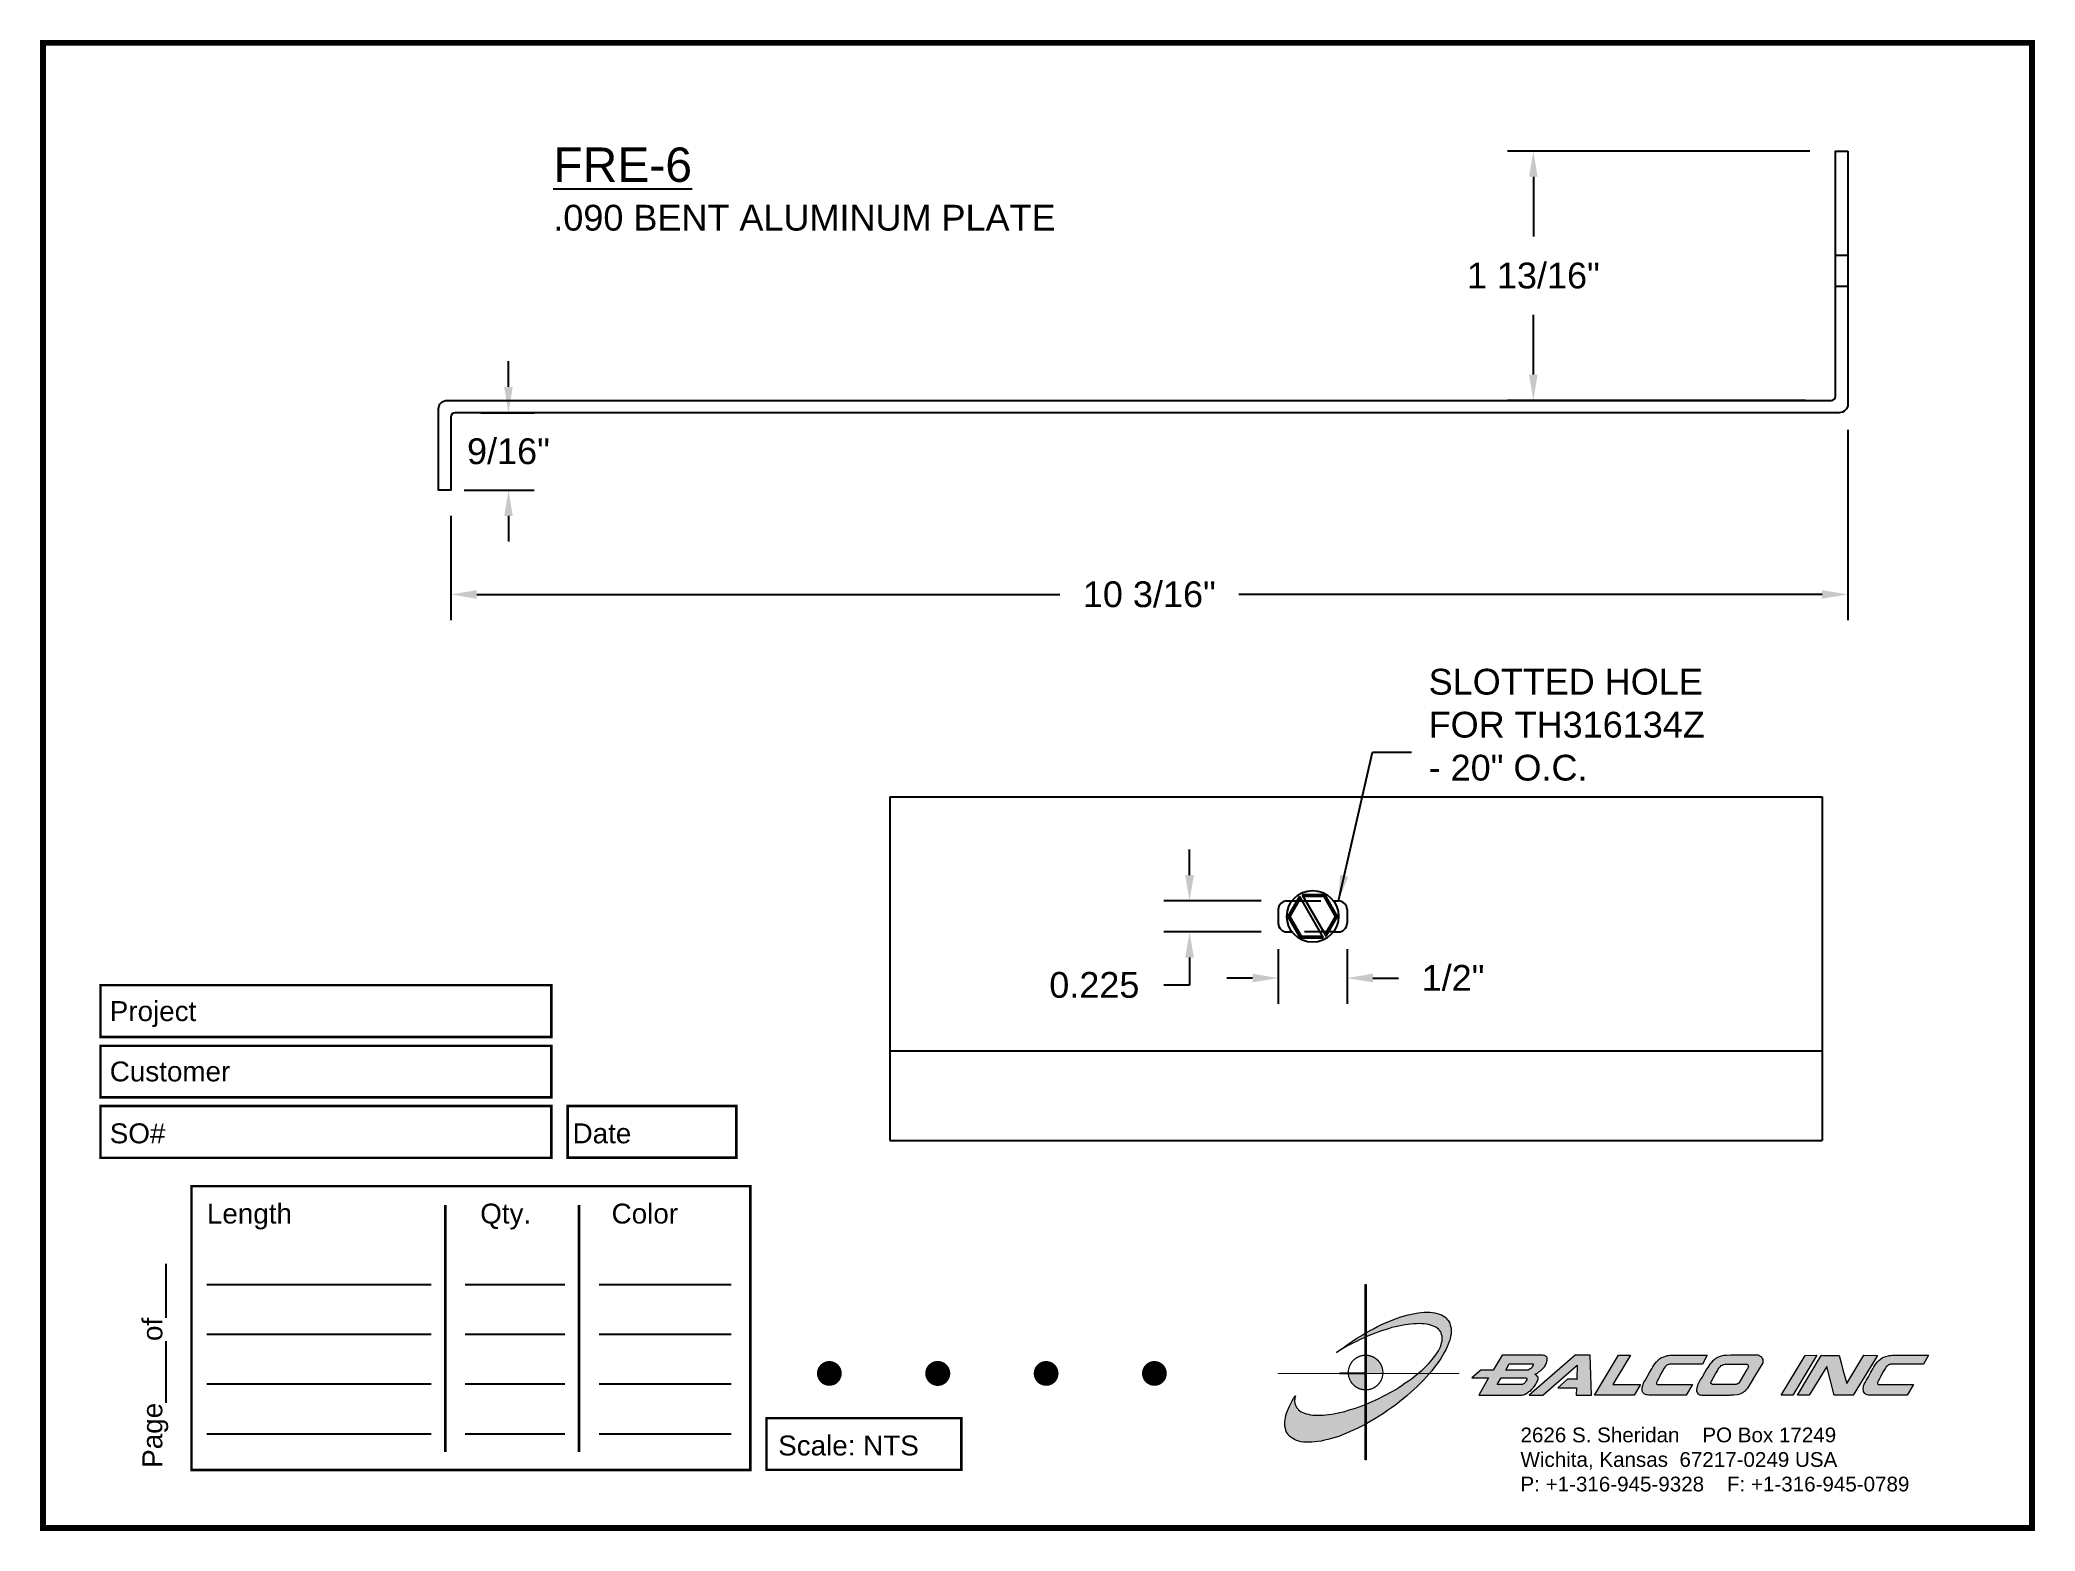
# Paper-space layout 'Breakout' of a CAD drawing. Header units: inches. Extents: x 0 to 10, y 0 to 7.5.
# The model-space entities are those that its viewports show. They can reach past a viewport. Long polylines and large blocks are cut down to what shows.
import ezdxf

# ---------------------------------------------------------------- set-up
doc = ezdxf.new("R2010")
doc.units = ezdxf.units.IN
doc.header["$MEASUREMENT"] = 0
doc.linetypes.add('HIDDEN', pattern=[0.375, 0.25, -0.125])
for name, color, linetype in [('ANCHORS', 4, 'Continuous'), ('Border', 7, 'Continuous'), ('DIMENSIONS', 3, 'Continuous'), ('METALS', 7, 'Continuous'), ('TEXT', 2, 'Continuous')]:
    doc.layers.add(name, color=color, linetype=linetype)
doc.styles.add('ARIAL', font='arial.ttf')
doc.dimstyles.new('Arial', dxfattribs={"dimtxt": 0.1875, "dimasz": 0.1875, "dimexe": 0.1875, "dimexo": 0.1875, "dimgap": 0.1875, "dimtad": 0, "dimtih": 1, "dimtoh": 1, "dimdec": 4, "dimzin": 3, "dimdsep": 46, "dimlunit": 4, "dimtxsty": 'ARIAL', "dimcen": 0.1875, "dimadec": 0, "dimazin": 0, "dimtfac": 1, "dimtdec": 4, "dimtofl": 0, "dimtmove": 0, "dimatfit": 3, "dimfxl": 0, "dimfrac": 2, "dimtolj": 1, "dimtzin": 0, "dimarcsym": 0})

# ---------------------------------------------------------------- blocks, each defined once
blk = doc.blocks.new('CADlogo')
h = blk.add_hatch(color=256)
h.paths.add_polyline_path([(0.918, 1.81), (0.909, 1.81), (0.909, 1.322), (0.918, 1.327)])
h.paths.add_polyline_path([(0.918, 1.285), (0.909, 1.281), (0.909, 1.1), (0.918, 1.1)])
h.paths.add_polyline_path([(0.918, 0.917), (0.909, 0.917), (0.909, 0.762), (0.909, 0.753), (0.91, 0.753), (0.918, 0.753)])
h.paths.add_polyline_path([(0.918, 1.091), (0.918, 1.1), (0.91, 1.1), (0.909, 1.1), (0.909, 0.917), (0.918, 0.917), (0.918, 0.919), (0.915, 0.919)])
h.paths.add_polyline_path([(0.918, 0.412), (0.909, 0.407), (0.909, 0.049), (0.918, 0.049)])
h.paths.add_polyline_path([(0.918, 0.753), (0.909, 0.753), (0.909, 0.606), (0.918, 0.609)])
h.paths.add_polyline_path([(0.918, 0.609), (0.909, 0.606), (0.909, 0.407), (0.918, 0.412)])
h.paths.add_polyline_path([(0.918, 1.327), (0.909, 1.322), (0.909, 1.281), (0.918, 1.285)])
h = blk.add_hatch(color=175)
h.paths.add_polyline_path([(0.574, 0.51), (0.543, 0.506), (0.514, 0.502), (0.487, 0.499), (0.459, 0.499), (0.432, 0.497), (0.406, 0.499), (0.382, 0.5), (0.36, 0.502), (0.338, 0.508), (0.318, 0.511), (0.298, 0.519), (0.282, 0.526), (0.265, 0.533), (0.252, 0.543), (0.24, 0.553), (0.234, 0.559), (0.229, 0.564), (0.22, 0.577), (0.212, 0.592), (0.205, 0.607), (0.203, 0.616), (0.201, 0.627), (0.199, 0.643), (0.201, 0.66), (0.201, 0.671), (0.205, 0.682), (0.207, 0.694), (0.19, 0.667), (0.176, 0.641), (0.161, 0.616), (0.148, 0.59), (0.137, 0.566), (0.128, 0.543), (0.119, 0.519), (0.113, 0.495), (0.108, 0.473), (0.104, 0.451), (0.103, 0.44), (0.103, 0.429), (0.101, 0.409), (0.103, 0.391), (0.104, 0.38), (0.106, 0.371), (0.11, 0.352), (0.115, 0.336), (0.124, 0.318), (0.13, 0.31), (0.135, 0.301), (0.143, 0.294), (0.15, 0.286), (0.165, 0.274), (0.181, 0.263), (0.199, 0.254), (0.22, 0.244), (0.242, 0.237), (0.263, 0.232), (0.289, 0.228), (0.315, 0.226), (0.342, 0.226), (0.371, 0.226), (0.402, 0.23), (0.434, 0.233), (0.467, 0.239), (0.499, 0.246), (0.534, 0.254), (0.571, 0.263), (0.606, 0.275), (0.644, 0.286), (0.682, 0.301), (0.721, 0.318), (0.759, 0.334), (0.799, 0.352), (0.841, 0.371), (0.882, 0.393), (0.909, 0.407), (0.909, 0.606), (0.884, 0.596), (0.847, 0.583), (0.81, 0.57), (0.774, 0.559), (0.739, 0.548), (0.704, 0.537), (0.671, 0.53), (0.638, 0.522), (0.606, 0.515)])
h.paths.add_polyline_path([(1.18, 0.738), (1.109, 0.698), (1.034, 0.661), (0.957, 0.627), (0.918, 0.609), (0.918, 0.412), (0.924, 0.414), (0.964, 0.438), (1.006, 0.462), (1.05, 0.489), (1.092, 0.517), (1.134, 0.544), (1.174, 0.574), (1.215, 0.603), (1.253, 0.634), (1.291, 0.663), (1.328, 0.694), (1.365, 0.725), (1.399, 0.757), (1.432, 0.788), (1.463, 0.819), (1.494, 0.85), (1.524, 0.883), (1.554, 0.917), (1.44, 0.917), (1.429, 0.908), (1.401, 0.886), (1.374, 0.864), (1.343, 0.842), (1.312, 0.822), (1.28, 0.8), (1.248, 0.778), (1.215, 0.758)])
h.paths.add_polyline_path([(1.769, 1.382), (1.767, 1.393), (1.763, 1.404), (1.758, 1.422), (1.749, 1.441), (1.743, 1.45), (1.738, 1.457), (1.73, 1.464), (1.725, 1.472), (1.709, 1.485), (1.692, 1.496), (1.674, 1.506), (1.654, 1.514), (1.632, 1.521), (1.61, 1.527), (1.584, 1.53), (1.559, 1.532), (1.531, 1.532), (1.502, 1.532), (1.471, 1.53), (1.44, 1.527), (1.407, 1.521), (1.374, 1.514), (1.339, 1.505), (1.304, 1.496), (1.268, 1.485), (1.229, 1.472), (1.191, 1.457), (1.152, 1.442), (1.114, 1.426), (1.074, 1.408), (1.034, 1.388), (0.991, 1.367), (0.951, 1.346), (0.918, 1.327), (0.918, 1.285), (0.926, 1.289), (0.964, 1.305), (1.001, 1.32), (1.037, 1.333), (1.074, 1.346), (1.109, 1.356), (1.143, 1.367), (1.178, 1.378), (1.213, 1.386), (1.246, 1.393), (1.277, 1.4), (1.31, 1.406), (1.339, 1.41), (1.368, 1.413), (1.398, 1.417), (1.425, 1.417), (1.452, 1.419), (1.476, 1.417), (1.502, 1.415), (1.524, 1.413), (1.546, 1.408), (1.566, 1.404), (1.584, 1.397), (1.602, 1.389), (1.617, 1.382), (1.632, 1.373), (1.644, 1.362), (1.65, 1.356), (1.655, 1.351), (1.665, 1.338), (1.672, 1.325), (1.677, 1.309), (1.681, 1.294), (1.683, 1.278), (1.683, 1.261), (1.683, 1.252), (1.681, 1.243), (1.677, 1.225), (1.672, 1.207), (1.665, 1.186), (1.655, 1.166), (1.644, 1.146), (1.632, 1.126), (1.619, 1.106), (1.602, 1.084), (1.586, 1.062), (1.568, 1.04), (1.548, 1.018), (1.527, 0.996), (1.504, 0.974), (1.48, 0.952), (1.456, 0.93), (1.44, 0.917), (1.554, 0.917), (1.579, 0.945), (1.602, 0.976), (1.626, 1.007), (1.648, 1.038), (1.668, 1.067), (1.687, 1.097), (1.703, 1.128), (1.719, 1.155), (1.732, 1.185), (1.743, 1.212), (1.752, 1.239), (1.758, 1.252), (1.762, 1.265), (1.767, 1.291), (1.771, 1.314), (1.771, 1.327), (1.773, 1.338), (1.771, 1.362), (1.771, 1.373)])
h.paths.add_polyline_path([(0.867, 1.296), (0.825, 1.271), (0.781, 1.243), (0.741, 1.214), (0.701, 1.186), (0.66, 1.157), (0.622, 1.128), (0.675, 1.161), (0.732, 1.194), (0.79, 1.225), (0.82, 1.239), (0.851, 1.254), (0.909, 1.281), (0.909, 1.322)])
h = blk.add_hatch(color=256)
h.paths.add_polyline_path([(1.074, 0.991), (1.07, 1.001), (1.065, 1.011), (1.059, 1.021), (1.053, 1.03), (1.046, 1.038), (1.039, 1.047), (1.031, 1.054), (1.022, 1.062), (1.014, 1.068), (1.004, 1.074), (0.995, 1.08), (0.985, 1.085), (0.975, 1.089), (0.964, 1.093), (0.954, 1.096), (0.943, 1.098), (0.932, 1.099), (0.921, 1.1), (0.918, 1.1), (0.918, 0.917), (0.94, 0.917), (1.086, 0.917), (1.087, 0.927), (1.086, 0.938), (1.085, 0.949), (1.083, 0.96), (1.081, 0.97), (1.078, 0.981)])
h.paths.add_polyline_path([(0.909, 0.917), (0.739, 0.917), (0.74, 0.91), (0.741, 0.899), (0.743, 0.888), (0.746, 0.878), (0.75, 0.867), (0.754, 0.857), (0.758, 0.847), (0.764, 0.837), (0.77, 0.828), (0.776, 0.819), (0.783, 0.811), (0.791, 0.803), (0.799, 0.795), (0.808, 0.788), (0.817, 0.782), (0.826, 0.776), (0.836, 0.771), (0.846, 0.766), (0.856, 0.762), (0.867, 0.759), (0.877, 0.757), (0.888, 0.755), (0.899, 0.753), (0.909, 0.753)])
h.paths.add_polyline_path([(0.918, 1.1), (0.91, 1.1), (0.909, 1.1), (0.909, 0.917), (0.918, 0.917)])
h = blk.add_hatch(color=256)
h.paths.add_polyline_path([(2.148, 0.874), (2.098, 0.784), (2.049, 0.7), (2.484, 0.7), (2.491, 0.702), (2.501, 0.703), (2.508, 0.705), (2.512, 0.707), (2.517, 0.711), (2.532, 0.72), (2.546, 0.729), (2.554, 0.735), (2.563, 0.74), (2.572, 0.747), (2.581, 0.757), (2.59, 0.768), (2.599, 0.777), (2.616, 0.799), (2.623, 0.811), (2.63, 0.822), (2.636, 0.833), (2.641, 0.844), (2.645, 0.855), (2.647, 0.864), (2.647, 0.879), (2.645, 0.883), (2.641, 0.886), (2.638, 0.892), (2.629, 0.899), (2.619, 0.905), (2.612, 0.91), (2.64, 0.921), (2.658, 0.936), (2.669, 0.943), (2.678, 0.95), (2.694, 0.967), (2.702, 0.976), (2.709, 0.985), (2.716, 0.994), (2.722, 1.005), (2.727, 1.014), (2.731, 1.025), (2.735, 1.038), (2.736, 1.049), (2.738, 1.062), (2.738, 1.073), (2.733, 1.082), (2.727, 1.088), (2.72, 1.093), (2.713, 1.097), (2.704, 1.099), (2.694, 1.1), (2.685, 1.102), (2.674, 1.102), (2.285, 1.102), (2.195, 0.952), (2.069, 0.952), (1.981, 0.874)])
h.paths.add_polyline_path([(2.274, 0.874), (2.53, 0.874), (2.534, 0.865), (2.532, 0.852), (2.524, 0.841), (2.515, 0.828), (2.505, 0.815), (2.493, 0.81), (2.49, 0.808), (2.235, 0.808)], flags=16)
h.paths.add_polyline_path([(2.321, 0.952), (2.356, 1.014), (2.587, 1.014), (2.592, 1.014), (2.597, 1.014), (2.597, 1.003), (2.59, 0.991), (2.583, 0.98), (2.569, 0.966), (2.555, 0.958), (2.546, 0.952), (2.535, 0.952)], flags=16)
h.paths.add_polyline_path([(3.04, 1.002), (3.036, 0.859), (2.941, 0.859), (2.844, 0.773), (3.031, 0.773), (3.027, 0.7), (3.181, 0.7), (3.168, 1.102), (3.02, 1.102), (2.557, 0.7), (2.694, 0.7)])
h.paths.add_polyline_path([(3.214, 0.7), (3.611, 0.7), (3.675, 0.808), (3.397, 0.808), (3.441, 0.881), (3.483, 0.952), (3.574, 1.102), (3.454, 1.102)])
h.paths.add_polyline_path([(3.788, 0.965), (3.766, 0.927), (3.743, 0.885), (3.721, 0.846), (3.71, 0.83), (3.702, 0.811), (3.697, 0.795), (3.693, 0.778), (3.691, 0.769), (3.691, 0.76), (3.691, 0.749), (3.693, 0.74), (3.7, 0.727), (3.708, 0.716), (3.711, 0.714), (3.724, 0.705), (3.733, 0.702), (3.744, 0.702), (3.757, 0.7), (3.774, 0.7), (4.134, 0.7), (4.196, 0.808), (3.854, 0.808), (3.841, 0.808), (3.833, 0.816), (3.836, 0.826), (3.843, 0.841), (3.856, 0.864), (3.869, 0.892), (3.883, 0.921), (3.898, 0.949), (3.914, 0.972), (3.924, 0.983), (3.931, 0.992), (3.945, 1.004), (3.955, 1.007), (3.966, 1.011), (4.297, 1.011), (4.346, 1.102), (4.238, 1.102), (4.15, 1.102), (4.075, 1.1), (3.997, 1.102), (3.982, 1.1), (3.968, 1.1), (3.955, 1.099), (3.942, 1.097), (3.92, 1.089), (3.9, 1.082), (3.889, 1.078), (3.88, 1.073), (3.863, 1.062), (3.849, 1.049), (3.834, 1.035), (3.821, 1.018), (3.81, 1.002), (3.799, 0.983)])
h.paths.add_polyline_path([(4.509, 1.097), (4.496, 1.095), (4.485, 1.093), (4.476, 1.089), (4.465, 1.086), (4.447, 1.077), (4.43, 1.066), (4.421, 1.06), (4.414, 1.055), (4.399, 1.04), (4.386, 1.025), (4.372, 1.011), (4.361, 0.994), (4.35, 0.976), (4.337, 0.96), (4.317, 0.923), (4.297, 0.888), (4.275, 0.855), (4.26, 0.828), (4.255, 0.813), (4.247, 0.799), (4.244, 0.784), (4.242, 0.777), (4.24, 0.769), (4.238, 0.753), (4.238, 0.735), (4.246, 0.722), (4.251, 0.714), (4.253, 0.713), (4.257, 0.711), (4.262, 0.705), (4.269, 0.703), (4.278, 0.702), (4.289, 0.7), (4.571, 0.7), (4.584, 0.702), (4.613, 0.703), (4.648, 0.707), (4.664, 0.709), (4.677, 0.713), (4.686, 0.716), (4.694, 0.722), (4.705, 0.727), (4.717, 0.735), (4.73, 0.744), (4.741, 0.755), (4.752, 0.769), (4.781, 0.815), (4.833, 0.903), (4.906, 1.025), (4.908, 1.035), (4.908, 1.046), (4.906, 1.051), (4.906, 1.057), (4.9, 1.069), (4.893, 1.08), (4.889, 1.082), (4.888, 1.086), (4.88, 1.089), (4.873, 1.093), (4.866, 1.097), (4.856, 1.1), (4.846, 1.1), (4.844, 1.1), (4.73, 1.1), (4.626, 1.1), (4.58, 1.1), (4.542, 1.099), (4.524, 1.099)])
h.paths.add_polyline_path([(4.527, 1.011), (4.54, 1.011), (4.745, 1.011), (4.752, 1.003), (4.758, 0.998), (4.758, 0.98), (4.749, 0.965), (4.743, 0.956), (4.734, 0.941), (4.663, 0.821), (4.648, 0.812), (4.639, 0.81), (4.633, 0.808), (4.622, 0.808), (4.61, 0.808), (4.416, 0.808), (4.398, 0.808), (4.39, 0.813), (4.383, 0.813), (4.383, 0.826), (4.383, 0.83), (4.385, 0.832), (4.408, 0.877), (4.428, 0.914), (4.447, 0.945), (4.457, 0.965), (4.474, 0.986), (4.487, 0.996), (4.496, 1.002), (4.508, 1.009), (4.516, 1.009)], flags=16)
h.paths.add_polyline_path([(5.089, 0.698), (5.206, 0.698), (5.445, 1.1), (5.33, 1.099)])
h.paths.add_polyline_path([(5.489, 1.099), (5.252, 0.698), (5.37, 0.698), (5.548, 0.987), (5.621, 0.698), (5.811, 0.698), (6.055, 1.099), (5.919, 1.1), (5.749, 0.817), (5.709, 0.954), (5.691, 1.024), (5.672, 1.099)])
h.paths.add_polyline_path([(6.086, 1.06), (6.069, 1.047), (6.056, 1.035), (6.044, 1.018), (6.031, 1.002), (6.02, 0.983), (6.009, 0.965), (5.987, 0.925), (5.965, 0.885), (5.941, 0.846), (5.932, 0.828), (5.923, 0.811), (5.917, 0.795), (5.914, 0.778), (5.912, 0.769), (5.912, 0.758), (5.914, 0.749), (5.916, 0.738), (5.921, 0.725), (5.928, 0.716), (5.936, 0.709), (5.945, 0.705), (5.954, 0.702), (5.965, 0.7), (5.98, 0.7), (5.994, 0.7), (6.355, 0.7), (6.419, 0.806), (6.073, 0.806), (6.056, 0.811), (6.056, 0.821), (6.056, 0.826), (6.064, 0.841), (6.077, 0.864), (6.089, 0.892), (6.104, 0.919), (6.119, 0.947), (6.135, 0.972), (6.149, 0.989), (6.163, 1), (6.166, 1.003), (6.172, 1.005), (6.178, 1.008), (6.19, 1.011), (6.517, 1.011), (6.569, 1.1), (6.459, 1.102), (6.373, 1.1), (6.296, 1.1), (6.217, 1.1), (6.203, 1.1), (6.19, 1.099), (6.175, 1.099), (6.164, 1.095), (6.141, 1.089), (6.12, 1.082), (6.111, 1.077), (6.102, 1.073)])
blk.add_hatch(color=256).paths.add_polyline_path([(0.918, 0.609), (0.909, 0.606), (0.909, 0.407), (0.918, 0.412)])
for q in [(0.65, 0.917), (0.909, 0.648)]:
    blk.add_line((0.909, 0.917), q)
at = {"color": 7, "lineweight": 0}
for points in [[(0.909, 1.81), (0.918, 1.81), (0.918, 0.049), (0.909, 0.049), (0.909, 1.81)], [(2.738, 1.073), (2.733, 1.082), (2.727, 1.088), (2.72, 1.093), (2.713, 1.097), (2.704, 1.099), (2.694, 1.1), (2.685, 1.102), (2.674, 1.102), (2.285, 1.102), (2.195, 0.952), (2.069, 0.952), (1.981, 0.874), (2.148, 0.874), (2.098, 0.784), (2.049, 0.7), (2.484, 0.7), (2.491, 0.702), (2.501, 0.703), (2.508, 0.705), (2.512, 0.707), (2.517, 0.711), (2.532, 0.72), (2.546, 0.729), (2.554, 0.735), (2.563, 0.74), (2.572, 0.747), (2.581, 0.757), (2.59, 0.768), (2.599, 0.777), (2.616, 0.799), (2.623, 0.811), (2.63, 0.822), (2.636, 0.833), (2.641, 0.844), (2.645, 0.855), (2.647, 0.864), (2.647, 0.874), (2.647, 0.879), (2.645, 0.883), (2.641, 0.886), (2.638, 0.892), (2.629, 0.899), (2.619, 0.905), (2.612, 0.91), (2.64, 0.921), (2.658, 0.936), (2.669, 0.943), (2.678, 0.95), (2.694, 0.967), (2.702, 0.976), (2.709, 0.985), (2.716, 0.994), (2.722, 1.005), (2.727, 1.014), (2.731, 1.025), (2.735, 1.038), (2.736, 1.049), (2.738, 1.062), (2.738, 1.073), (2.738, 1.073)], [(2.587, 0.985), (2.583, 0.98), (2.572, 0.969), (2.565, 0.963), (2.555, 0.958), (2.546, 0.952), (2.535, 0.952), (2.321, 0.952), (2.356, 1.014), (2.587, 1.014), (2.592, 1.014), (2.594, 1.014), (2.596, 1.013), (2.597, 1.011), (2.597, 1.005), (2.596, 1), (2.59, 0.991), (2.587, 0.985), (2.587, 0.985)], [(3.027, 0.7), (3.181, 0.7), (3.168, 1.102), (3.02, 1.102), (2.557, 0.7), (2.694, 0.7), (3.04, 1.002), (3.036, 0.859), (3.038, 0.859), (2.941, 0.859), (2.844, 0.773), (3.031, 0.773), (3.027, 0.7), (3.027, 0.7)], [(3.214, 0.7), (3.454, 1.102), (3.574, 1.102), (3.483, 0.952), (3.441, 0.881), (3.397, 0.808), (3.675, 0.808), (3.611, 0.7), (3.214, 0.7), (3.214, 0.7)], [(3.969, 1.011), (3.96, 1.009), (3.955, 1.007), (3.949, 1.005), (3.946, 1.003), (3.94, 1), (3.931, 0.992), (3.924, 0.983), (3.914, 0.972), (3.898, 0.949), (3.883, 0.921), (3.869, 0.892), (3.856, 0.864), (3.843, 0.841), (3.836, 0.826), (3.834, 0.821), (3.834, 0.817), (3.836, 0.813), (3.839, 0.81), (3.847, 0.808), (3.854, 0.808), (4.196, 0.808), (4.134, 0.7), (3.774, 0.7), (3.757, 0.7), (3.744, 0.702), (3.733, 0.702), (3.724, 0.705), (3.715, 0.711), (3.711, 0.713), (3.708, 0.716), (3.7, 0.727), (3.693, 0.74), (3.691, 0.749), (3.691, 0.76), (3.691, 0.769), (3.693, 0.778), (3.697, 0.795), (3.702, 0.811), (3.71, 0.83), (3.721, 0.846), (3.743, 0.885), (3.766, 0.927), (3.788, 0.965), (3.799, 0.983), (3.81, 1.002), (3.821, 1.018), (3.834, 1.035), (3.849, 1.049), (3.863, 1.062), (3.88, 1.073), (3.889, 1.078), (3.9, 1.082), (3.92, 1.089), (3.942, 1.097), (3.955, 1.099), (3.968, 1.1), (3.982, 1.1), (3.997, 1.102), (4.075, 1.1), (4.15, 1.102), (4.238, 1.102), (4.346, 1.102), (4.297, 1.011), (3.969, 1.011), (3.969, 1.011)], [(4.846, 1.1), (4.844, 1.1), (4.73, 1.1), (4.626, 1.1), (4.58, 1.1), (4.542, 1.099), (4.524, 1.099), (4.509, 1.097), (4.496, 1.095), (4.485, 1.093), (4.476, 1.089), (4.465, 1.086), (4.447, 1.077), (4.43, 1.066), (4.421, 1.06), (4.414, 1.055), (4.399, 1.04), (4.386, 1.025), (4.372, 1.011), (4.361, 0.994), (4.35, 0.976), (4.337, 0.96), (4.317, 0.923), (4.297, 0.888), (4.275, 0.855), (4.26, 0.828), (4.255, 0.813), (4.247, 0.799), (4.244, 0.784), (4.242, 0.777), (4.24, 0.769), (4.238, 0.753), (4.238, 0.735), (4.246, 0.722), (4.251, 0.714), (4.253, 0.713), (4.257, 0.711), (4.262, 0.705), (4.269, 0.703), (4.278, 0.702), (4.289, 0.7), (4.564, 0.7), (4.571, 0.7), (4.584, 0.702), (4.613, 0.703), (4.648, 0.707), (4.664, 0.709), (4.677, 0.713), (4.686, 0.716), (4.694, 0.722), (4.705, 0.727), (4.717, 0.735), (4.73, 0.744), (4.741, 0.755), (4.752, 0.769), (4.781, 0.815), (4.833, 0.903), (4.906, 1.025), (4.908, 1.035), (4.908, 1.046), (4.906, 1.051), (4.906, 1.057), (4.9, 1.069), (4.897, 1.075), (4.893, 1.08), (4.889, 1.082), (4.888, 1.086), (4.88, 1.089), (4.873, 1.093), (4.866, 1.097), (4.856, 1.1), (4.846, 1.1), (4.846, 1.1)], [(4.734, 0.941), (4.663, 0.821), (4.653, 0.815), (4.646, 0.811), (4.639, 0.81), (4.633, 0.808), (4.622, 0.808), (4.61, 0.808), (4.416, 0.808), (4.403, 0.808), (4.396, 0.81), (4.39, 0.813), (4.388, 0.813), (4.386, 0.815), (4.385, 0.819), (4.383, 0.821), (4.383, 0.826), (4.383, 0.83), (4.385, 0.832), (4.408, 0.877), (4.428, 0.914), (4.447, 0.945), (4.454, 0.96), (4.461, 0.971), (4.471, 0.982), (4.478, 0.989), (4.487, 0.996), (4.496, 1.002), (4.505, 1.007), (4.511, 1.009), (4.516, 1.009), (4.527, 1.011), (4.54, 1.011), (4.743, 1.011), (4.749, 1.007), (4.752, 1.003), (4.756, 1), (4.758, 0.994), (4.758, 0.985), (4.756, 0.98), (4.754, 0.974), (4.749, 0.965), (4.743, 0.956), (4.734, 0.941), (4.734, 0.941)], [(5.089, 0.698), (5.33, 1.099), (5.445, 1.1), (5.206, 0.698), (5.091, 0.698), (5.089, 0.698), (5.089, 0.698)], [(5.811, 0.698), (5.621, 0.698), (5.548, 0.987), (5.37, 0.698), (5.252, 0.698), (5.489, 1.099), (5.672, 1.099), (5.691, 1.024), (5.709, 0.954), (5.749, 0.817), (5.919, 1.1), (6.055, 1.099), (5.811, 0.698), (5.811, 0.698)], [(6.19, 1.011), (6.181, 1.009), (6.175, 1.007), (6.172, 1.005), (6.166, 1.003), (6.163, 1), (6.153, 0.992), (6.144, 0.983), (6.135, 0.972), (6.119, 0.947), (6.104, 0.919), (6.089, 0.892), (6.077, 0.864), (6.064, 0.841), (6.056, 0.826), (6.056, 0.821), (6.056, 0.815), (6.058, 0.811), (6.062, 0.81), (6.067, 0.808), (6.077, 0.806), (6.419, 0.806), (6.355, 0.7), (5.994, 0.7), (5.98, 0.7), (5.965, 0.7), (5.954, 0.702), (5.945, 0.705), (5.936, 0.709), (5.932, 0.713), (5.928, 0.716), (5.921, 0.725), (5.916, 0.738), (5.914, 0.749), (5.912, 0.758), (5.912, 0.769), (5.914, 0.778), (5.917, 0.795), (5.923, 0.811), (5.932, 0.828), (5.941, 0.846), (5.965, 0.885), (5.987, 0.925), (6.009, 0.965), (6.02, 0.983), (6.031, 1.002), (6.044, 1.018), (6.056, 1.035), (6.069, 1.047), (6.086, 1.06), (6.102, 1.073), (6.111, 1.077), (6.12, 1.082), (6.141, 1.089), (6.164, 1.095), (6.175, 1.099), (6.19, 1.099), (6.203, 1.1), (6.217, 1.1), (6.296, 1.1), (6.373, 1.1), (6.459, 1.102), (6.569, 1.1), (6.517, 1.011), (6.19, 1.011), (6.19, 1.011)], [(2.484, 0.808), (2.235, 0.808), (2.274, 0.874), (2.524, 0.874), (2.53, 0.872), (2.532, 0.87), (2.533, 0.866), (2.533, 0.863), (2.532, 0.852), (2.524, 0.841), (2.515, 0.828), (2.506, 0.817), (2.501, 0.813), (2.493, 0.81), (2.49, 0.808), (2.486, 0.808), (2.484, 0.808), (2.484, 0.808)]]:
    blk.add_lwpolyline(points, dxfattribs=at)
at = {"color": 175, "lineweight": 0}
blk.add_lwpolyline([(1.758, 1.422), (1.763, 1.404), (1.767, 1.393), (1.769, 1.382), (1.771, 1.373), (1.771, 1.362), (1.773, 1.338), (1.771, 1.327), (1.771, 1.314), (1.767, 1.291), (1.762, 1.265), (1.758, 1.252), (1.752, 1.239), (1.743, 1.212), (1.732, 1.185), (1.719, 1.155), (1.703, 1.128), (1.687, 1.097), (1.668, 1.067), (1.648, 1.038), (1.626, 1.007), (1.602, 0.976), (1.579, 0.945), (1.551, 0.914), (1.524, 0.883), (1.494, 0.85), (1.463, 0.819), (1.432, 0.788), (1.399, 0.757), (1.365, 0.725), (1.328, 0.694), (1.291, 0.663), (1.253, 0.634), (1.215, 0.603), (1.174, 0.574), (1.134, 0.544), (1.092, 0.517), (1.05, 0.489), (1.006, 0.462), (0.964, 0.438), (0.924, 0.414), (0.882, 0.393), (0.841, 0.371), (0.799, 0.352), (0.759, 0.334), (0.721, 0.318), (0.682, 0.301), (0.644, 0.286), (0.606, 0.275), (0.571, 0.263), (0.534, 0.254), (0.499, 0.246), (0.467, 0.239), (0.434, 0.233), (0.402, 0.23), (0.371, 0.226), (0.342, 0.226), (0.315, 0.226), (0.289, 0.228), (0.263, 0.232), (0.242, 0.237), (0.22, 0.244), (0.199, 0.254), (0.181, 0.263), (0.165, 0.274), (0.15, 0.286), (0.143, 0.294), (0.135, 0.301), (0.13, 0.31), (0.124, 0.318), (0.115, 0.336), (0.11, 0.352), (0.106, 0.371), (0.104, 0.38), (0.103, 0.391), (0.101, 0.409), (0.103, 0.429), (0.103, 0.44), (0.104, 0.451), (0.108, 0.473), (0.113, 0.495), (0.119, 0.519), (0.128, 0.543), (0.137, 0.566), (0.148, 0.59), (0.161, 0.616), (0.176, 0.641), (0.19, 0.667), (0.207, 0.694), (0.205, 0.682), (0.201, 0.671), (0.201, 0.66), (0.199, 0.649), (0.199, 0.638), (0.201, 0.627), (0.203, 0.616), (0.205, 0.607), (0.212, 0.592), (0.22, 0.577), (0.229, 0.564), (0.234, 0.559), (0.24, 0.553), (0.252, 0.543), (0.265, 0.533), (0.282, 0.526), (0.298, 0.519), (0.318, 0.511), (0.338, 0.508), (0.36, 0.502), (0.382, 0.5), (0.406, 0.499), (0.432, 0.497), (0.459, 0.499), (0.487, 0.499), (0.514, 0.502), (0.543, 0.506), (0.574, 0.51), (0.606, 0.515), (0.638, 0.522), (0.671, 0.53), (0.704, 0.537), (0.739, 0.548), (0.774, 0.559), (0.81, 0.57), (0.847, 0.583), (0.884, 0.596), (0.92, 0.61), (0.957, 0.627), (1.034, 0.661), (1.109, 0.698), (1.18, 0.738), (1.215, 0.758), (1.248, 0.778), (1.28, 0.8), (1.312, 0.822), (1.343, 0.842), (1.374, 0.864), (1.401, 0.886), (1.429, 0.908), (1.456, 0.93), (1.48, 0.952), (1.504, 0.974), (1.527, 0.996), (1.548, 1.018), (1.568, 1.04), (1.586, 1.062), (1.602, 1.084), (1.619, 1.106), (1.632, 1.126), (1.644, 1.146), (1.655, 1.166), (1.665, 1.186), (1.672, 1.207), (1.677, 1.225), (1.681, 1.243), (1.683, 1.252), (1.683, 1.261), (1.683, 1.278), (1.681, 1.294), (1.677, 1.309), (1.672, 1.325), (1.665, 1.338), (1.655, 1.351), (1.65, 1.356), (1.644, 1.362), (1.632, 1.373), (1.617, 1.382), (1.602, 1.389), (1.584, 1.397), (1.566, 1.404), (1.546, 1.408), (1.524, 1.413), (1.502, 1.415), (1.476, 1.417), (1.452, 1.419), (1.425, 1.417), (1.398, 1.417), (1.368, 1.413), (1.339, 1.41), (1.31, 1.406), (1.277, 1.4), (1.246, 1.393), (1.213, 1.386), (1.178, 1.378), (1.143, 1.367), (1.109, 1.356), (1.074, 1.346), (1.037, 1.333), (1.001, 1.32), (0.964, 1.305), (0.926, 1.289), (0.851, 1.254), (0.82, 1.239), (0.79, 1.225), (0.732, 1.194), (0.675, 1.161), (0.622, 1.128), (0.66, 1.157), (0.701, 1.186), (0.741, 1.214), (0.781, 1.243), (0.825, 1.271), (0.867, 1.296), (0.909, 1.322), (0.951, 1.346), (0.991, 1.367), (1.034, 1.388), (1.074, 1.408), (1.114, 1.426), (1.152, 1.442), (1.191, 1.457), (1.229, 1.472), (1.268, 1.485), (1.304, 1.496), (1.339, 1.505), (1.374, 1.514), (1.407, 1.521), (1.44, 1.527), (1.471, 1.53), (1.502, 1.532), (1.531, 1.532), (1.559, 1.532), (1.584, 1.53), (1.61, 1.527), (1.632, 1.521), (1.654, 1.514), (1.674, 1.506), (1.692, 1.496), (1.709, 1.485), (1.725, 1.472), (1.73, 1.464), (1.738, 1.457), (1.743, 1.45), (1.749, 1.441), (1.758, 1.422), (1.758, 1.422)], dxfattribs=at)
at = {"color": 7, "lineweight": 0}
for points in [[(1.087, 0.927, 0.0128, 0.0128, 0), (1.086, 0.938, 0.0128, 0.0128, 0), (1.085, 0.949, 0.0128, 0.0128, 0), (1.083, 0.96, 0.0128, 0.0128, 0), (1.081, 0.97, 0.0128, 0.0128, 0), (1.078, 0.981, 0.0128, 0.0128, 0), (1.074, 0.991, 0.0128, 0.0128, 0), (1.07, 1.001, 0.0128, 0.0128, 0), (1.065, 1.011, 0.0128, 0.0128, 0), (1.059, 1.021, 0.0128, 0.0128, 0), (1.053, 1.03, 0.0128, 0.0128, 0), (1.046, 1.038, 0.0128, 0.0128, 0), (1.039, 1.047, 0.0128, 0.0128, 0), (1.031, 1.054, 0.0128, 0.0128, 0), (1.022, 1.062, 0.0128, 0.0128, 0), (1.014, 1.068, 0.0128, 0.0128, 0), (1.004, 1.074, 0.0128, 0.0128, 0), (0.995, 1.08, 0.0128, 0.0128, 0), (0.985, 1.085, 0.0128, 0.0128, 0), (0.975, 1.089, 0.0128, 0.0128, 0), (0.964, 1.093, 0.0128, 0.0128, 0), (0.954, 1.096, 0.0128, 0.0128, 0), (0.943, 1.098, 0.0128, 0.0128, 0), (0.932, 1.099, 0.0128, 0.0128, 0), (0.921, 1.1, 0.0128, 0.0128, 0), (0.91, 1.1, 0.0128, 0.0128, 0), (0.899, 1.1, 0.0128, 0.0128, 0), (0.888, 1.099, 0.0128, 0.0128, 0), (0.877, 1.097, 0.0128, 0.0128, 0), (0.867, 1.094, 0.0128, 0.0128, 0), (0.856, 1.091, 0.0128, 0.0128, 0), (0.846, 1.087, 0.0128, 0.0128, 0), (0.836, 1.082, 0.0128, 0.0128, 0), (0.826, 1.077, 0.0128, 0.0128, 0), (0.817, 1.071, 0.0128, 0.0128, 0), (0.808, 1.065, 0.0128, 0.0128, 0), (0.799, 1.058, 0.0128, 0.0128, 0), (0.791, 1.05, 0.0128, 0.0128, 0), (0.783, 1.043, 0.0128, 0.0128, 0), (0.776, 1.034, 0.0128, 0.0128, 0), (0.77, 1.025, 0.0128, 0.0128, 0), (0.764, 1.016, 0.0128, 0.0128, 0), (0.758, 1.006, 0.0128, 0.0128, 0), (0.754, 0.996, 0.0128, 0.0128, 0), (0.75, 0.986, 0.0128, 0.0128, 0), (0.746, 0.976, 0.0128, 0.0128, 0), (0.743, 0.965, 0.0128, 0.0128, 0), (0.741, 0.954, 0.0128, 0.0128, 0), (0.74, 0.943, 0.0128, 0.0128, 0), (0.739, 0.932, 0.0128, 0.0128, 0), (0.739, 0.921, 0.0128, 0.0128, 0), (0.74, 0.91, 0.0128, 0.0128, 0), (0.741, 0.899, 0.0128, 0.0128, 0), (0.743, 0.888, 0.0128, 0.0128, 0), (0.746, 0.878, 0.0128, 0.0128, 0), (0.75, 0.867, 0.0128, 0.0128, 0), (0.754, 0.857, 0.0128, 0.0128, 0), (0.758, 0.847, 0.0128, 0.0128, 0), (0.764, 0.837, 0.0128, 0.0128, 0), (0.77, 0.828, 0.0128, 0.0128, 0), (0.776, 0.819, 0.0128, 0.0128, 0), (0.783, 0.811, 0.0128, 0.0128, 0), (0.791, 0.803, 0.0128, 0.0128, 0), (0.799, 0.795, 0.0128, 0.0128, 0), (0.808, 0.788, 0.0128, 0.0128, 0), (0.817, 0.782, 0.0128, 0.0128, 0), (0.826, 0.776, 0.0128, 0.0128, 0), (0.836, 0.771, 0.0128, 0.0128, 0), (0.846, 0.766, 0.0128, 0.0128, 0), (0.856, 0.762, 0.0128, 0.0128, 0), (0.867, 0.759, 0.0128, 0.0128, 0), (0.877, 0.757, 0.0128, 0.0128, 0), (0.888, 0.755, 0.0128, 0.0128, 0), (0.899, 0.753, 0.0128, 0.0128, 0), (0.91, 0.753, 0.0128, 0.0128, 0), (0.921, 0.753, 0.0128, 0.0128, 0), (0.932, 0.754, 0.0128, 0.0128, 0), (0.943, 0.756, 0.0128, 0.0128, 0), (0.954, 0.758, 0.0128, 0.0128, 0), (0.964, 0.761, 0.0128, 0.0128, 0), (0.975, 0.764, 0.0128, 0.0128, 0), (0.985, 0.769, 0.0128, 0.0128, 0), (0.995, 0.773, 0.0128, 0.0128, 0), (1.004, 0.779, 0.0128, 0.0128, 0), (1.014, 0.785, 0.0128, 0.0128, 0), (1.022, 0.792, 0.0128, 0.0128, 0), (1.031, 0.799, 0.0128, 0.0128, 0), (1.039, 0.807, 0.0128, 0.0128, 0), (1.046, 0.815, 0.0128, 0.0128, 0), (1.053, 0.824, 0.0128, 0.0128, 0), (1.059, 0.833, 0.0128, 0.0128, 0), (1.065, 0.842, 0.0128, 0.0128, 0), (1.07, 0.852, 0.0128, 0.0128, 0), (1.074, 0.862, 0.0128, 0.0128, 0), (1.078, 0.872, 0.0128, 0.0128, 0), (1.081, 0.883, 0.0128, 0.0128, 0), (1.083, 0.894, 0.0128, 0.0128, 0), (1.085, 0.905, 0.0128, 0.0128, 0), (1.086, 0.916, 0.0128, 0.0128, 0), (1.087, 0.927, 0.0128, 0.0128, 0)], [(1.853, 0.917, 0.0091, 0.0091, 0), (0.029, 0.917, 0.00366, 0.00366, 0), (0.029, 0.917, 0.00366, 0.00366, 0)]]:
    blk.add_lwpolyline(points, format="xyseb", dxfattribs=at)
blk = doc.blocks.new('ACADlogo')
blk.add_blockref('CADlogo', (-0.011, 7.152))
blk = doc.blocks.new('*D13')
at = {"layer": 'Defpoints', "color": 0}
for p in [(34.597, 7.343), (24.437, 6.718), (34.597, 5.959)]:
    blk.add_point(p, dxfattribs=at)
at = {"layer": 'DIMENSIONS', "color": 0, "lineweight": -2}
for p, q in [((34.597, 7.155), (34.597, 5.772)), ((24.437, 6.53), (24.437, 5.772)), ((24.625, 5.959), (28.867, 5.959)), ((34.41, 5.959), (30.168, 5.959))]:
    blk.add_line(p, q, dxfattribs=at)
at = {"layer": 'DIMENSIONS', "color": 0}
for points in [[(24.625, 5.99), (24.625, 5.928), (24.437, 5.959)], [(34.41, 5.99), (34.41, 5.928), (34.597, 5.959)]]:
    blk.add_solid(points, dxfattribs=at)
at = {"layer": 'DIMENSIONS', "color": 0, "insert": (29.517, 5.959), "char_height": 0.1875, "attachment_point": 5, "style": 'ARIAL'}
blk.add_mtext('\\A1;10 3/16"', dxfattribs=at)
blk = doc.blocks.new('*D14')
at = {"layer": 'Defpoints', "color": 0}
for p in [(24.468, 7.28), (24.347, 6.718), (24.856, 6.718)]:
    blk.add_point(p, dxfattribs=at)
at = {"layer": 'DIMENSIONS', "color": 0, "lineweight": -2}
for p, q in [((24.856, 7.468), (24.856, 7.655)), ((24.656, 7.28), (25.044, 7.28)), ((24.535, 6.718), (25.044, 6.718)), ((24.856, 6.53), (24.856, 6.343))]:
    blk.add_line(p, q, dxfattribs=at)
at = {"layer": 'DIMENSIONS', "color": 0}
for points in [[(24.825, 7.468), (24.887, 7.468), (24.856, 7.28)], [(24.825, 6.53), (24.887, 6.53), (24.856, 6.718)]]:
    blk.add_solid(points, dxfattribs=at)
at = {"layer": 'DIMENSIONS', "color": 0, "insert": (24.856, 6.999), "char_height": 0.1875, "attachment_point": 5, "style": 'ARIAL'}
blk.add_mtext('\\A1;9/16"', dxfattribs=at)
blk = doc.blocks.new('*D15')
at = {"layer": 'Defpoints', "color": 0}
for p in [(34.507, 9.183), (32.31, 7.37), (34.476, 7.37)]:
    blk.add_point(p, dxfattribs=at)
at = {"layer": 'DIMENSIONS', "color": 0, "lineweight": -2}
for p, q in [((34.32, 9.183), (32.122, 9.183)), ((32.31, 8.996), (32.31, 8.561)), ((32.31, 7.558), (32.31, 7.992)), ((34.288, 7.37), (32.122, 7.37))]:
    blk.add_line(p, q, dxfattribs=at)
at = {"layer": 'DIMENSIONS', "color": 0}
for points in [[(32.278, 8.996), (32.341, 8.996), (32.31, 9.183)], [(32.278, 7.558), (32.341, 7.558), (32.31, 7.37)]]:
    blk.add_solid(points, dxfattribs=at)
at = {"layer": 'DIMENSIONS', "color": 0, "insert": (32.31, 8.277), "char_height": 0.1875, "attachment_point": 5, "style": 'ARIAL'}
blk.add_mtext('\\A1;1 13/16"', dxfattribs=at)
blk = doc.blocks.new('*D22')
at = {"layer": 'Defpoints', "color": 0}
for p in [(30.518, 3.73), (29.809, 3.505), (30.518, 3.505)]:
    blk.add_point(p, dxfattribs=at)
at = {"layer": 'DIMENSIONS', "color": 0, "lineweight": -2}
for p, q in [((29.809, 3.918), (29.809, 4.105)), ((30.33, 3.73), (29.622, 3.73)), ((30.33, 3.505), (29.622, 3.505)), ((29.809, 3.318), (29.809, 3.118)), ((29.809, 3.118), (29.622, 3.118))]:
    blk.add_line(p, q, dxfattribs=at)
at = {"layer": 'DIMENSIONS', "color": 0}
for points in [[(29.778, 3.918), (29.841, 3.918), (29.809, 3.73)], [(29.778, 3.318), (29.841, 3.318), (29.809, 3.505)]]:
    blk.add_solid(points, dxfattribs=at)
at = {"layer": 'DIMENSIONS', "color": 0, "insert": (29.117, 3.118), "char_height": 0.1875, "attachment_point": 5, "style": 'ARIAL'}
blk.add_mtext('\\A1;0.225', dxfattribs=at)
blk = doc.blocks.new('*D23')
at = {"layer": 'Defpoints', "color": 0}
for p in [(30.455, 3.568), (30.955, 3.568), (30.955, 3.169)]:
    blk.add_point(p, dxfattribs=at)
at = {"layer": 'DIMENSIONS', "color": 0, "lineweight": -2}
for p, q in [((30.455, 3.38), (30.455, 2.982)), ((30.955, 3.38), (30.955, 2.982)), ((30.268, 3.169), (30.08, 3.169)), ((31.143, 3.169), (31.33, 3.169))]:
    blk.add_line(p, q, dxfattribs=at)
at = {"layer": 'DIMENSIONS', "color": 0}
for points in [[(30.268, 3.201), (30.268, 3.138), (30.455, 3.169)], [(31.143, 3.201), (31.143, 3.138), (30.955, 3.169)]]:
    blk.add_solid(points, dxfattribs=at)
at = {"layer": 'DIMENSIONS', "color": 0, "insert": (31.726, 3.169), "char_height": 0.1875, "attachment_point": 5, "style": 'ARIAL'}
blk.add_mtext('\\A1;1/2"', dxfattribs=at)
blk = doc.blocks.new('tapcon head')
for p, q in [((-0.076, 0.156), (0.097, -0.144)), ((-0.097, 0.144), (0.076, -0.156))]:
    blk.add_line(p, q)
for points in [[(0.097, -0.144), (0.18, 0), (0.09, 0.156), (-0.076, 0.156)], [(-0.097, 0.144), (-0.18, 0), (-0.09, -0.156), (0.076, -0.156)], [(-0.09, 0.131), (-0.166, 0), (-0.083, -0.144), (0.069, -0.144)], [(0.09, -0.131), (0.166, 0), (0.083, 0.144), (-0.069, 0.144)]]:
    blk.add_lwpolyline(points)
blk.add_circle((0, 0), 0.188)

msp = doc.modelspace()

# ---------------------------------------------------------------- linework, layer by layer
at = {"linetype": 'HIDDEN', "ltscale": 0.125}
for p, q in [((34.50716, 8.42589), (34.59716, 8.42589)), ((34.50716, 8.20089), (34.59716, 8.20089)), ((30.55501, 3.73029), (30.85501, 3.73029)), ((30.85501, 3.50529), (30.55501, 3.50529))]:
    msp.add_line(p, q, dxfattribs=at)
for p, q in [((27.63069, 4.48779), (34.41018, 4.48779)), ((27.63069, 4.48779), (27.63069, 1.98779)), ((34.41018, 4.48779), (34.41018, 1.98779)), ((30.45501, 3.66779), (30.45501, 3.56779)), ((30.51751, 3.73029), (30.55501, 3.73029)), ((30.85501, 3.73029), (30.89251, 3.73029)), ((30.95501, 3.66779), (30.95501, 3.56779)), ((30.51751, 3.50529), (30.55501, 3.50529)), ((30.85501, 3.50529), (30.89251, 3.50529)), ((27.63069, 2.64029), (34.41018, 2.64029)), ((27.63069, 1.98779), (34.41018, 1.98779))]:
    msp.add_line(p, q)
for centre, start, end in [((30.51751, 3.66779), 90, 180), ((30.89251, 3.66779), 0, 90), ((30.51751, 3.56779), 180, 270), ((30.89251, 3.56779), 270, 0)]:
    msp.add_arc(centre, 0.0625, start, end)
at = {"layer": 'METALS'}
msp.add_lwpolyline([(34.59716, 9.18339), (34.59716, 7.34289, -0.41421356), (34.53466, 7.28039), (24.46841, 7.28039, 0.41421356), (24.43716, 7.24914), (24.43716, 6.71789), (24.34716, 6.71789), (24.34716, 7.30789, -0.41421356), (24.40966, 7.37039), (34.47591, 7.37039, 0.41421356), (34.50716, 7.40164), (34.50716, 9.18339)], format="xyb", close=True, dxfattribs=at)

# ---------------------------------------------------------------- block references
at = {"layer": 'ANCHORS'}
msp.add_blockref('tapcon head', (30.70501, 3.61779), dxfattribs=at)

# ---------------------------------------------------------------- texts
at = {"layer": 'TEXT', "insert": (25.18214, 9.20927), "char_height": 0.25, "width": 4.43701, "attachment_point": 1, "style": 'ARIAL'}
msp.add_mtext('{\\LFRE-6\\P\\H0.75x;\\l.090 BENT ALUMINUM PLATE}', dxfattribs=at)
at = {"layer": 'TEXT', "insert": (31.54837, 5.01049), "char_height": 0.1875, "attachment_point": 4, "style": 'ARIAL'}
msp.add_mtext('SLOTTED HOLE\\PFOR TH316134Z\\P- 20" O.C.', dxfattribs=at)

# ---------------------------------------------------------------- dimensions: what is measured, and where the dimension line sits
at = {"layer": 'DIMENSIONS'}
dim = msp.add_linear_dim(base=(32.30973, 7.37039), p1=(34.50716, 9.18339), p2=(34.47591, 7.37039), angle=90, dimstyle='Arial', override={"dimpost": ''}, dxfattribs=at)
dim.commit()
dim.dimension.update_dxf_attribs({"geometry": '*D15', "text_midpoint": (32.30973, 8.27689)})
for base, p1, p2, override, picture, middle in [((24.85616, 6.71789), (24.46841, 7.28039), (24.34716, 6.71789), {"dimpost": ''}, '*D14', (24.85616, 6.99914)), ((29.80933, 3.50529), (30.51751, 3.73029), (30.51751, 3.50529), {"dimdec": 3, "dimlunit": 2, "dimpost": '', "dimfrac": 0}, '*D22', (29.11727, 3.11757))]:
    dim = msp.add_linear_dim(base=base, p1=p1, p2=p2, angle=90, dimstyle='Arial', override=override, dxfattribs=at)
    dim.commit()
    dim.dimension.update_dxf_attribs({"geometry": picture, "text_midpoint": middle, "dimtype": 160})
for base, p1, p2, picture, middle in [((34.59716, 5.95901), (24.43716, 6.71789), (34.59716, 7.34289), '*D13', (29.51716, 5.95901)), ((30.95501, 3.16929), (30.45501, 3.56779), (30.95501, 3.56779), '*D23', (31.72567, 3.16929))]:
    dim = msp.add_linear_dim(base=base, p1=p1, p2=p2, dimstyle='Arial', override={"dimpost": ''}, dxfattribs=at)
    dim.commit()
    dim.dimension.update_dxf_attribs({"geometry": picture, "text_midpoint": middle})

# ---------------------------------------------------------------- leaders
at = {"layer": 'TEXT'}
msp.add_leader([(30.89251, 3.73029), (31.13904, 4.81175), (31.42337, 4.81175)], dimstyle='Arial', override={"dimgap": 0.125, "dimtad": 0}, dxfattribs=at)

psp = doc.layouts.new('Breakout')

# ---------------------------------------------------------------- linework, layer by layer
at = {"layer": 'Border', "color": 253}
for p, q in [((0.823, 1.224), (1.95, 1.224)), ((2.122, 1.224), (2.622, 1.224)), ((2.794, 1.224), (3.457, 1.224)), ((0.823, 0.974), (1.95, 0.974)), ((2.122, 0.974), (2.622, 0.974)), ((2.794, 0.974), (3.457, 0.974)), ((0.823, 0.724), (1.95, 0.724)), ((2.122, 0.724), (2.622, 0.724)), ((2.794, 0.724), (3.457, 0.724)), ((0.823, 0.474), (1.95, 0.474)), ((2.122, 0.474), (2.622, 0.474)), ((2.794, 0.474), (3.457, 0.474))]:
    psp.add_line(p, q, dxfattribs=at)
at = {"layer": 'Border'}
for points, const_width in [([(0, 7.461), (9.993, 7.461), (9.993, 0), (0, 0)], 0.03), ([(0.289, 2.727), (2.554, 2.727), (2.554, 2.467), (0.289, 2.467)], 0.0125), ([(0.289, 2.423), (2.554, 2.423), (2.554, 2.164), (0.289, 2.164)], 0.0125), ([(0.289, 2.12), (2.554, 2.12), (2.554, 1.86), (0.289, 1.86)], 0.0125), ([(2.636, 1.861), (2.636, 2.12), (3.484, 2.12), (3.484, 1.861)], 0.0125), ([(3.554, 0.292), (0.747, 0.292), (0.747, 1.718), (3.554, 1.718)], 0.0125), ([(3.635, 0.552), (4.614, 0.552), (4.614, 0.293), (3.635, 0.293)], 0.0125)]:
    psp.add_lwpolyline(points, close=True, dxfattribs=dict(at, const_width=const_width))
at = {"layer": 'Border', "const_width": 0.0125}
for points in [[(2.022, 1.623), (2.022, 0.382)], [(2.693, 1.623), (2.693, 0.382)]]:
    psp.add_lwpolyline(points, dxfattribs=at)
at = {"layer": 'Border', "color": 175, "const_width": 0.0625}
for points in [[(3.92, 0.777, 1), (3.982, 0.777, 1)], [(4.464, 0.777, 1), (4.527, 0.777, 1)], [(5.009, 0.777, 1), (5.071, 0.777, 1)], [(5.553, 0.777, 1), (5.615, 0.777, 1)]]:
    psp.add_lwpolyline(points, format="xyb", close=True, dxfattribs=at)

# ---------------------------------------------------------------- block references
at = {"layer": 'Border', "xscale": 0.5, "yscale": 0.5, "zscale": 0.5}
psp.add_blockref('ACADlogo', (6.194, -3.258), dxfattribs=at)

# ---------------------------------------------------------------- texts
at = {"layer": 'Border', "style": 'ARIAL'}
for s, p in [('Project', (0.336, 2.547)), ('Customer', (0.336, 2.244)), ('SO#', (0.336, 1.933)), ('Date', (2.661, 1.933)), ('Length', (0.824, 1.53)), ('Qty.', (2.197, 1.53)), ('Color', (2.857, 1.53)), ('Scale: NTS', (3.694, 0.365))]:
    psp.add_text(s, height=0.1, dxfattribs=at).set_placement(p)
psp.add_text('Page%%u        %%uof%%u       ', height=0.1, rotation=90, dxfattribs=at).set_placement((0.6, 0.303))
at = {"layer": 'Border', "insert": (7.423, 0.505), "char_height": 0.074, "width": 2.3438, "attachment_point": 1, "style": 'ARIAL'}
psp.add_mtext('2626 S. Sheridan    PO Box 17249\\PWichita, Kansas  67217-0249 USA \\PP: +1-316-945-9328    F: +1-316-945-0789', dxfattribs=at)

# ---------------------------------------------------------------- viewports
at = {"layer": '0'}
psp.add_viewport(center=(4.997, 3.73), size=(9.993, 7.46055), view_center_point=(28.70412, 4.56906), view_height=10.8006942, dxfattribs=at)

doc.saveas('drawing.dxf')
